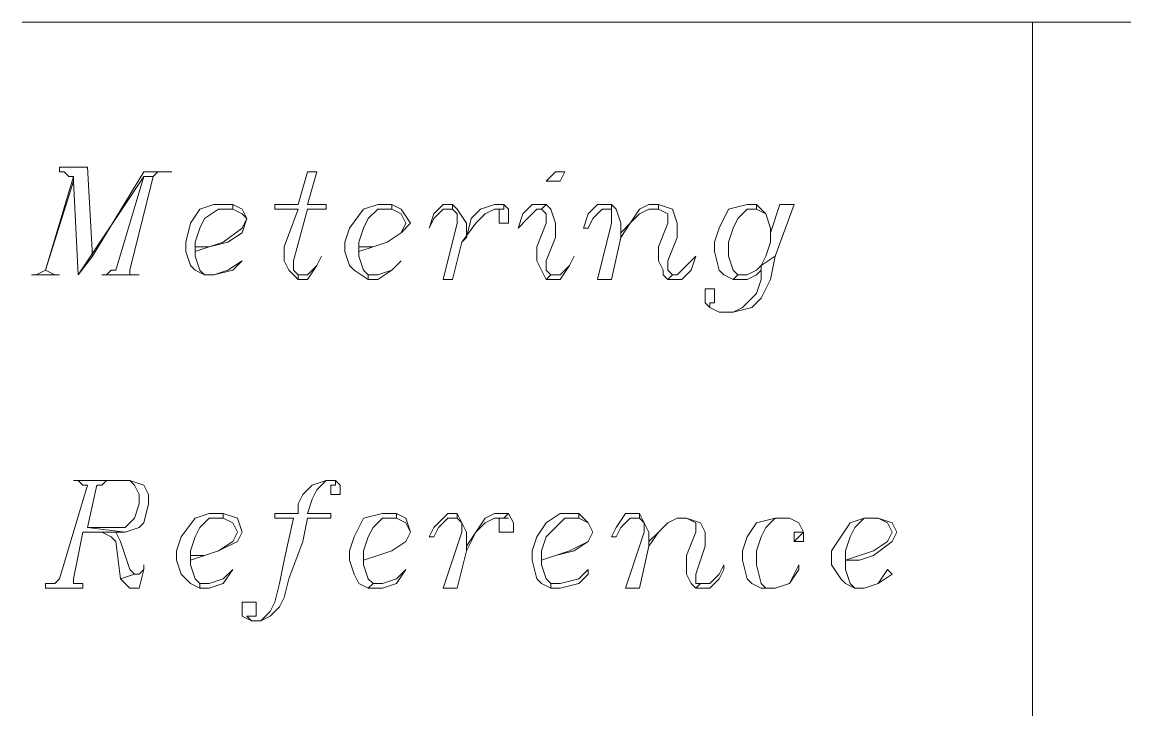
# Model space of a CAD drawing. Header units: inches. Extents: x 0.2 to 10.8, y 0.5 to 8.
# Drawn here: x 8.34 to 8.735, y 3.5683 to 3.8133 of the extents above; entities that cross this region are included whole.
import ezdxf

# ---------------------------------------------------------------- set-up
doc = ezdxf.new("R2010")
doc.units = ezdxf.units.IN
doc.header["$MEASUREMENT"] = 0
doc.layers.add('PDF_Geometry', color=7, linetype='Continuous')

msp = doc.modelspace()

# ---------------------------------------------------------------- linework, layer by layer
at = {"layer": 'PDF_Geometry', "lineweight": 13}
for points in [[(8.34, 3.81333), (8.34167, 3.81333)], [(8.34, 3.81333), (8.34167, 3.81333)], [(8.34167, 3.81333), (8.34333, 3.81333)], [(8.34167, 3.81333), (8.34333, 3.81333)], [(8.34333, 3.81333), (8.345, 3.81333)], [(8.34333, 3.81333), (8.345, 3.81333)], [(8.345, 3.81333), (8.34667, 3.81333)], [(8.34667, 3.81333), (8.34833, 3.81333)], [(8.34667, 3.81333), (8.34833, 3.81333)], [(8.34833, 3.81333), (8.35, 3.81333)], [(8.34833, 3.81333), (8.35, 3.81333)], [(8.35, 3.81333), (8.35167, 3.81333)], [(8.35, 3.81333), (8.35167, 3.81333)], [(8.35167, 3.81333), (8.35333, 3.81333)], [(8.35167, 3.81333), (8.35333, 3.81333)], [(8.35333, 3.81333), (8.355, 3.81333)], [(8.355, 3.81333), (8.35667, 3.81333)], [(8.355, 3.81333), (8.35667, 3.81333)], [(8.35667, 3.81333), (8.35833, 3.81333)], [(8.35667, 3.81333), (8.35833, 3.81333)], [(8.35833, 3.81333), (8.36, 3.81333)], [(8.35833, 3.81333), (8.36, 3.81333)], [(8.36, 3.81333), (8.36167, 3.81333)], [(8.36167, 3.81333), (8.36333, 3.81333)], [(8.36167, 3.81333), (8.36333, 3.81333)], [(8.36333, 3.81333), (8.365, 3.81333)], [(8.36333, 3.81333), (8.365, 3.81333)], [(8.365, 3.81333), (8.36667, 3.81333)], [(8.365, 3.81333), (8.36667, 3.81333)], [(8.36667, 3.81333), (8.36833, 3.81333)], [(8.36833, 3.81333), (8.37, 3.81333)], [(8.36833, 3.81333), (8.37, 3.81333)], [(8.37, 3.81333), (8.37167, 3.81333)], [(8.37, 3.81333), (8.37167, 3.81333)], [(8.37167, 3.81333), (8.37333, 3.81333)], [(8.37167, 3.81333), (8.37333, 3.81333)], [(8.37333, 3.81333), (8.375, 3.81333)], [(8.375, 3.81333), (8.37667, 3.81333)], [(8.375, 3.81333), (8.37667, 3.81333)], [(8.37667, 3.81333), (8.37833, 3.81333)], [(8.37667, 3.81333), (8.37833, 3.81333)], [(8.37833, 3.81333), (8.38, 3.81333)], [(8.37833, 3.81333), (8.38, 3.81333)], [(8.38, 3.81333), (8.38167, 3.81333)], [(8.38, 3.81333), (8.38167, 3.81333)], [(8.38167, 3.81333), (8.38333, 3.81333)], [(8.38333, 3.81333), (8.385, 3.81333)], [(8.38333, 3.81333), (8.385, 3.81333)], [(8.385, 3.81333), (8.38667, 3.81333)], [(8.385, 3.81333), (8.38667, 3.81333)], [(8.38667, 3.81333), (8.38833, 3.81333)], [(8.38667, 3.81333), (8.38833, 3.81333)], [(8.38833, 3.81333), (8.39, 3.81333)], [(8.39, 3.81333), (8.39167, 3.81333)], [(8.39, 3.81333), (8.39167, 3.81333)], [(8.39167, 3.81333), (8.39333, 3.81333)], [(8.39167, 3.81333), (8.39333, 3.81333)], [(8.39333, 3.81333), (8.395, 3.81333)], [(8.39333, 3.81333), (8.395, 3.81333)], [(8.395, 3.81333), (8.39667, 3.81333)], [(8.39667, 3.81333), (8.39833, 3.81333)], [(8.39667, 3.81333), (8.39833, 3.81333)], [(8.39833, 3.81333), (8.4, 3.81333)], [(8.39833, 3.81333), (8.4, 3.81333)], [(8.4, 3.81333), (8.40167, 3.81333)], [(8.4, 3.81333), (8.40167, 3.81333)], [(8.40167, 3.81333), (8.40333, 3.81333)], [(8.40167, 3.81333), (8.40333, 3.81333)], [(8.40333, 3.81333), (8.405, 3.81333)], [(8.40333, 3.81333), (8.405, 3.81333)], [(8.405, 3.81333), (8.40667, 3.81333)], [(8.40667, 3.81333), (8.40833, 3.81333)], [(8.40667, 3.81333), (8.40833, 3.81333)], [(8.40833, 3.81333), (8.41, 3.81333)], [(8.40833, 3.81333), (8.41, 3.81333)], [(8.41, 3.81333), (8.41167, 3.81333)], [(8.41, 3.81333), (8.41167, 3.81333)], [(8.41167, 3.81333), (8.41333, 3.81333)], [(8.41333, 3.81333), (8.415, 3.81333)], [(8.41333, 3.81333), (8.415, 3.81333)], [(8.415, 3.81333), (8.41667, 3.81333)], [(8.415, 3.81333), (8.41667, 3.81333)], [(8.41667, 3.81333), (8.41833, 3.81333)], [(8.41667, 3.81333), (8.41833, 3.81333)], [(8.41833, 3.81333), (8.42, 3.81333)], [(8.42, 3.81333), (8.42167, 3.81333)], [(8.42, 3.81333), (8.42167, 3.81333)], [(8.42167, 3.81333), (8.42333, 3.81333)], [(8.42167, 3.81333), (8.42333, 3.81333)], [(8.42333, 3.81333), (8.425, 3.81333)], [(8.42333, 3.81333), (8.425, 3.81333)], [(8.425, 3.81333), (8.42667, 3.81333)], [(8.42667, 3.81333), (8.42833, 3.81333)], [(8.42667, 3.81333), (8.42833, 3.81333)], [(8.42833, 3.81333), (8.43, 3.81333)], [(8.42833, 3.81333), (8.43, 3.81333)], [(8.43, 3.81333), (8.43167, 3.81333)], [(8.43, 3.81333), (8.43167, 3.81333)], [(8.43167, 3.81333), (8.43333, 3.81333)], [(8.43167, 3.81333), (8.43333, 3.81333)], [(8.43333, 3.81333), (8.435, 3.81333)], [(8.435, 3.81333), (8.43667, 3.81333)], [(8.435, 3.81333), (8.43667, 3.81333)], [(8.43667, 3.81333), (8.43833, 3.81333)], [(8.43667, 3.81333), (8.43833, 3.81333)], [(8.43833, 3.81333), (8.44, 3.81333)], [(8.43833, 3.81333), (8.44, 3.81333)], [(8.44, 3.81333), (8.44167, 3.81333)], [(8.44167, 3.81333), (8.44333, 3.81333)], [(8.44167, 3.81333), (8.44333, 3.81333)], [(8.44333, 3.81333), (8.445, 3.81333)], [(8.44333, 3.81333), (8.445, 3.81333)], [(8.445, 3.81333), (8.44667, 3.81333)], [(8.445, 3.81333), (8.44667, 3.81333)], [(8.44667, 3.81333), (8.44833, 3.81333)], [(8.44833, 3.81333), (8.45, 3.81333)], [(8.44833, 3.81333), (8.45, 3.81333)], [(8.45, 3.81333), (8.45167, 3.81333)], [(8.45, 3.81333), (8.45167, 3.81333)], [(8.45167, 3.81333), (8.45333, 3.81333)], [(8.45167, 3.81333), (8.45333, 3.81333)], [(8.45333, 3.81333), (8.455, 3.81333)], [(8.455, 3.81333), (8.45667, 3.81333)], [(8.455, 3.81333), (8.45667, 3.81333)], [(8.45667, 3.81333), (8.45833, 3.81333)], [(8.45667, 3.81333), (8.45833, 3.81333)], [(8.45833, 3.81333), (8.46, 3.81333)], [(8.45833, 3.81333), (8.46, 3.81333)], [(8.46, 3.81333), (8.46167, 3.81333)], [(8.46, 3.81333), (8.46167, 3.81333)], [(8.46167, 3.81333), (8.46333, 3.81333)], [(8.46333, 3.81333), (8.465, 3.81333)], [(8.46333, 3.81333), (8.465, 3.81333)], [(8.465, 3.81333), (8.46667, 3.81333)], [(8.465, 3.81333), (8.46667, 3.81333)], [(8.46667, 3.81333), (8.46833, 3.81333)], [(8.46667, 3.81333), (8.46833, 3.81333)], [(8.46833, 3.81333), (8.47, 3.81333)], [(8.47, 3.81333), (8.47167, 3.81333)], [(8.47, 3.81333), (8.47167, 3.81333)], [(8.47167, 3.81333), (8.47333, 3.81333)], [(8.47167, 3.81333), (8.47333, 3.81333)], [(8.47333, 3.81333), (8.475, 3.81333)], [(8.47333, 3.81333), (8.475, 3.81333)], [(8.475, 3.81333), (8.47667, 3.81333)], [(8.47667, 3.81333), (8.47833, 3.81333)], [(8.47667, 3.81333), (8.47833, 3.81333)], [(8.47833, 3.81333), (8.48, 3.81333)], [(8.47833, 3.81333), (8.48, 3.81333)], [(8.48, 3.81333), (8.48167, 3.81333)], [(8.48, 3.81333), (8.48167, 3.81333)], [(8.48167, 3.81333), (8.48333, 3.81333)], [(8.48333, 3.81333), (8.485, 3.81333)], [(8.48333, 3.81333), (8.485, 3.81333)], [(8.485, 3.81333), (8.48667, 3.81333)], [(8.485, 3.81333), (8.48667, 3.81333)], [(8.48667, 3.81333), (8.48833, 3.81333)], [(8.48667, 3.81333), (8.48833, 3.81333)], [(8.48833, 3.81333), (8.49, 3.81333)], [(8.48833, 3.81333), (8.49, 3.81333)], [(8.49, 3.81333), (8.49167, 3.81333)], [(8.49, 3.81333), (8.49167, 3.81333)], [(8.49167, 3.81333), (8.49333, 3.81333)], [(8.49333, 3.81333), (8.495, 3.81333)], [(8.49333, 3.81333), (8.495, 3.81333)], [(8.495, 3.81333), (8.49667, 3.81333)], [(8.495, 3.81333), (8.49667, 3.81333)], [(8.49667, 3.81333), (8.49833, 3.81333)], [(8.49667, 3.81333), (8.49833, 3.81333)], [(8.49833, 3.81333), (8.5, 3.81333)], [(8.5, 3.81333), (8.50167, 3.81333)], [(8.5, 3.81333), (8.50167, 3.81333)], [(8.50167, 3.81333), (8.50333, 3.81333)], [(8.50167, 3.81333), (8.50333, 3.81333)], [(8.50333, 3.81333), (8.505, 3.81333)], [(8.50333, 3.81333), (8.505, 3.81333)], [(8.505, 3.81333), (8.50667, 3.81333)], [(8.50667, 3.81333), (8.50833, 3.81333)], [(8.50667, 3.81333), (8.50833, 3.81333)], [(8.50833, 3.81333), (8.51, 3.81333)], [(8.50833, 3.81333), (8.51, 3.81333)], [(8.51, 3.81333), (8.51167, 3.81333)], [(8.51, 3.81333), (8.51167, 3.81333)], [(8.51167, 3.81333), (8.51333, 3.81333)], [(8.51333, 3.81333), (8.515, 3.81333)], [(8.51333, 3.81333), (8.515, 3.81333)], [(8.515, 3.81333), (8.51667, 3.81333)], [(8.515, 3.81333), (8.51667, 3.81333)], [(8.51667, 3.81333), (8.51833, 3.81333)], [(8.51667, 3.81333), (8.51833, 3.81333)], [(8.51833, 3.81333), (8.52, 3.81333)], [(8.51833, 3.81333), (8.52, 3.81333)], [(8.52, 3.81333), (8.52167, 3.81333)], [(8.52167, 3.81333), (8.52333, 3.81333)], [(8.52167, 3.81333), (8.52333, 3.81333)], [(8.52333, 3.81333), (8.525, 3.81333)], [(8.52333, 3.81333), (8.525, 3.81333)], [(8.525, 3.81333), (8.52667, 3.81333)], [(8.525, 3.81333), (8.52667, 3.81333)], [(8.52667, 3.81333), (8.52833, 3.81333)], [(8.52833, 3.81333), (8.53, 3.81333)], [(8.52833, 3.81333), (8.53, 3.81333)], [(8.53, 3.81333), (8.53167, 3.81333)], [(8.53, 3.81333), (8.53167, 3.81333)], [(8.53167, 3.81333), (8.53333, 3.81333)], [(8.53167, 3.81333), (8.53333, 3.81333)], [(8.53333, 3.81333), (8.535, 3.81333)], [(8.535, 3.81333), (8.53667, 3.81333)], [(8.535, 3.81333), (8.53667, 3.81333)], [(8.53667, 3.81333), (8.53833, 3.81333)], [(8.53667, 3.81333), (8.53833, 3.81333)], [(8.53833, 3.81333), (8.54, 3.81333)], [(8.53833, 3.81333), (8.54, 3.81333)], [(8.54, 3.81333), (8.54167, 3.81333)], [(8.54167, 3.81333), (8.54333, 3.81333)], [(8.54167, 3.81333), (8.54333, 3.81333)], [(8.54333, 3.81333), (8.545, 3.81333)], [(8.54333, 3.81333), (8.545, 3.81333)], [(8.545, 3.81333), (8.54667, 3.81333)], [(8.545, 3.81333), (8.54667, 3.81333)], [(8.54667, 3.81333), (8.54833, 3.81333)], [(8.54667, 3.81333), (8.54833, 3.81333)], [(8.54833, 3.81333), (8.55, 3.81333)], [(8.55, 3.81333), (8.55167, 3.81333)], [(8.55, 3.81333), (8.55167, 3.81333)], [(8.55167, 3.81333), (8.55333, 3.81333)], [(8.55167, 3.81333), (8.55333, 3.81333)], [(8.55333, 3.81333), (8.555, 3.81333)], [(8.55333, 3.81333), (8.555, 3.81333)], [(8.555, 3.81333), (8.55667, 3.81333)], [(8.55667, 3.81333), (8.55833, 3.81333)], [(8.55667, 3.81333), (8.55833, 3.81333)], [(8.55833, 3.81333), (8.56, 3.81333)], [(8.55833, 3.81333), (8.56, 3.81333)], [(8.56, 3.81333), (8.56167, 3.81333)], [(8.56, 3.81333), (8.56167, 3.81333)], [(8.56167, 3.81333), (8.56333, 3.81333)], [(8.56333, 3.81333), (8.565, 3.81333)], [(8.56333, 3.81333), (8.565, 3.81333)], [(8.565, 3.81333), (8.56667, 3.81333)], [(8.565, 3.81333), (8.56667, 3.81333)], [(8.56667, 3.81333), (8.56833, 3.81333)], [(8.56667, 3.81333), (8.56833, 3.81333)], [(8.56833, 3.81333), (8.57, 3.81333)], [(8.56833, 3.81333), (8.57, 3.81333)], [(8.57, 3.81333), (8.57167, 3.81333)], [(8.57167, 3.81333), (8.57333, 3.81333)], [(8.57167, 3.81333), (8.57333, 3.81333)], [(8.57333, 3.81333), (8.575, 3.81333)], [(8.57333, 3.81333), (8.575, 3.81333)], [(8.575, 3.81333), (8.57667, 3.81333)], [(8.575, 3.81333), (8.57667, 3.81333)], [(8.57667, 3.81333), (8.57833, 3.81333)], [(8.57833, 3.81333), (8.58, 3.81333)], [(8.57833, 3.81333), (8.58, 3.81333)], [(8.58, 3.81333), (8.58167, 3.81333)], [(8.58, 3.81333), (8.58167, 3.81333)], [(8.58167, 3.81333), (8.58333, 3.81333)], [(8.58167, 3.81333), (8.58333, 3.81333)], [(8.58333, 3.81333), (8.585, 3.81333)], [(8.585, 3.81333), (8.58667, 3.81333)], [(8.585, 3.81333), (8.58667, 3.81333)], [(8.58667, 3.81333), (8.58833, 3.81333)], [(8.58667, 3.81333), (8.58833, 3.81333)], [(8.58833, 3.81333), (8.59, 3.81333)], [(8.58833, 3.81333), (8.59, 3.81333)], [(8.59, 3.81333), (8.59167, 3.81333)], [(8.59167, 3.81333), (8.59333, 3.81333)], [(8.59167, 3.81333), (8.59333, 3.81333)], [(8.59333, 3.81333), (8.595, 3.81333)], [(8.59333, 3.81333), (8.595, 3.81333)], [(8.595, 3.81333), (8.59667, 3.81333)], [(8.595, 3.81333), (8.59667, 3.81333)], [(8.59667, 3.81333), (8.59833, 3.81333)], [(8.59667, 3.81333), (8.59833, 3.81333)], [(8.59833, 3.81333), (8.6, 3.81333)], [(8.59833, 3.81333), (8.6, 3.81333)], [(8.6, 3.81333), (8.60167, 3.81333)], [(8.60167, 3.81333), (8.60333, 3.81333)], [(8.60167, 3.81333), (8.60333, 3.81333)], [(8.60333, 3.81333), (8.605, 3.81333)], [(8.60333, 3.81333), (8.605, 3.81333)], [(8.605, 3.81333), (8.60667, 3.81333)], [(8.605, 3.81333), (8.60667, 3.81333)], [(8.60667, 3.81333), (8.60833, 3.81333)], [(8.60833, 3.81333), (8.61, 3.81333)], [(8.60833, 3.81333), (8.61, 3.81333)], [(8.61, 3.81333), (8.61167, 3.81333)], [(8.61, 3.81333), (8.61167, 3.81333)], [(8.61167, 3.81333), (8.61333, 3.81333)], [(8.61167, 3.81333), (8.61333, 3.81333)], [(8.61333, 3.81333), (8.615, 3.81333)], [(8.615, 3.81333), (8.61667, 3.81333)], [(8.615, 3.81333), (8.61667, 3.81333)], [(8.61667, 3.81333), (8.61833, 3.81333)], [(8.61667, 3.81333), (8.61833, 3.81333)], [(8.61833, 3.81333), (8.62, 3.81333)], [(8.61833, 3.81333), (8.62, 3.81333)], [(8.62, 3.81333), (8.62167, 3.81333)], [(8.62167, 3.81333), (8.62333, 3.81333)], [(8.62167, 3.81333), (8.62333, 3.81333)], [(8.62333, 3.81333), (8.625, 3.81333)], [(8.62333, 3.81333), (8.625, 3.81333)], [(8.625, 3.81333), (8.62667, 3.81333)], [(8.625, 3.81333), (8.62667, 3.81333)], [(8.62667, 3.81333), (8.62833, 3.81333)], [(8.62667, 3.81333), (8.62833, 3.81333)], [(8.62833, 3.81333), (8.63, 3.81333)], [(8.63, 3.81333), (8.63167, 3.81333)], [(8.63, 3.81333), (8.63167, 3.81333)], [(8.63167, 3.81333), (8.63333, 3.81333)], [(8.63167, 3.81333), (8.63333, 3.81333)], [(8.63333, 3.81333), (8.635, 3.81333)], [(8.63333, 3.81333), (8.635, 3.81333)], [(8.635, 3.81333), (8.63667, 3.81333)], [(8.63667, 3.81333), (8.63833, 3.81333)], [(8.63667, 3.81333), (8.63833, 3.81333)], [(8.63833, 3.81333), (8.64, 3.81333)], [(8.63833, 3.81333), (8.64, 3.81333)], [(8.64, 3.81333), (8.64167, 3.81333)], [(8.64, 3.81333), (8.64167, 3.81333)], [(8.64167, 3.81333), (8.64333, 3.81333)], [(8.64333, 3.81333), (8.645, 3.81333)], [(8.64333, 3.81333), (8.645, 3.81333)], [(8.645, 3.81333), (8.64667, 3.81333)], [(8.645, 3.81333), (8.64667, 3.81333)], [(8.64667, 3.81333), (8.64833, 3.81333)], [(8.64667, 3.81333), (8.64833, 3.81333)], [(8.64833, 3.81333), (8.65, 3.81333)], [(8.65, 3.81333), (8.65167, 3.81333)], [(8.65, 3.81333), (8.65167, 3.81333)], [(8.65167, 3.81333), (8.65333, 3.81333)], [(8.65167, 3.81333), (8.65333, 3.81333)], [(8.65333, 3.81333), (8.655, 3.81333)], [(8.65333, 3.81333), (8.655, 3.81333)], [(8.655, 3.81333), (8.65667, 3.81333)], [(8.655, 3.81333), (8.65667, 3.81333)], [(8.65667, 3.81333), (8.65833, 3.81333)], [(8.65833, 3.81333), (8.66, 3.81333)], [(8.65833, 3.81333), (8.66, 3.81333)], [(8.66, 3.81333), (8.66167, 3.81333)], [(8.66, 3.81333), (8.66167, 3.81333)], [(8.66167, 3.81333), (8.66333, 3.81333)], [(8.66167, 3.81333), (8.66333, 3.81333)], [(8.66333, 3.81333), (8.665, 3.81333)], [(8.665, 3.81333), (8.66667, 3.81333)], [(8.665, 3.81333), (8.66667, 3.81333)], [(8.66667, 3.81333), (8.66833, 3.81333)], [(8.66667, 3.81333), (8.66833, 3.81333)], [(8.66833, 3.81333), (8.67, 3.81333)], [(8.66833, 3.81333), (8.67, 3.81333)], [(8.67, 3.81333), (8.67167, 3.81333)], [(8.67167, 3.81333), (8.67333, 3.81333)], [(8.67167, 3.81333), (8.67333, 3.81333)], [(8.67333, 3.81333), (8.675, 3.81333)], [(8.67333, 3.81333), (8.675, 3.81333)], [(8.675, 3.81333), (8.67667, 3.81333)], [(8.675, 3.81333), (8.67667, 3.81333)], [(8.67667, 3.81333), (8.67833, 3.81333)], [(8.67833, 3.81333), (8.68, 3.81333)], [(8.67833, 3.81333), (8.68, 3.81333)], [(8.68, 3.81333), (8.68167, 3.81333)], [(8.68, 3.81333), (8.68167, 3.81333)], [(8.68167, 3.81333), (8.68333, 3.81333)], [(8.68167, 3.81333), (8.68333, 3.81333)], [(8.68333, 3.81333), (8.685, 3.81333)], [(8.68333, 3.81333), (8.685, 3.81333)], [(8.685, 3.81333), (8.68667, 3.81333)], [(8.68667, 3.81333), (8.68833, 3.81333)], [(8.68667, 3.81333), (8.68833, 3.81333)], [(8.68833, 3.81333), (8.69, 3.81333)], [(8.68833, 3.81333), (8.69, 3.81333)], [(8.69, 3.81333), (8.69167, 3.81333)], [(8.69, 3.81333), (8.69167, 3.81333)], [(8.69167, 3.81333), (8.69333, 3.81333)], [(8.69333, 3.81333), (8.695, 3.81333)], [(8.69333, 3.81333), (8.695, 3.81333)], [(8.695, 3.81333), (8.69667, 3.81333)], [(8.695, 3.81333), (8.69667, 3.81333)], [(8.69667, 3.81333), (8.69833, 3.81333)], [(8.69667, 3.81333), (8.69833, 3.81333)], [(8.69833, 3.81333), (8.7, 3.81333)], [(8.7, 3.81333), (8.70167, 3.81333)], [(8.7, 3.81333), (8.70167, 3.81333)], [(8.70167, 3.81333), (8.70333, 3.81333)], [(8.70167, 3.81333), (8.70333, 3.81333)], [(8.70333, 3.81333), (8.705, 3.81333)], [(8.70333, 3.81333), (8.705, 3.81333)], [(8.705, 3.81333), (8.70667, 3.81333)], [(8.705, 3.81333), (8.70667, 3.81333)], [(8.70667, 3.81333), (8.70833, 3.81333)], [(8.70833, 3.81333), (8.71, 3.81333)], [(8.70833, 3.81333), (8.71, 3.81333)], [(8.71, 3.81333), (8.71167, 3.81333)], [(8.71, 3.81333), (8.71167, 3.81333)], [(8.71167, 3.81333), (8.71333, 3.81333)], [(8.71167, 3.81333), (8.71333, 3.81333)], [(8.71333, 3.81333), (8.715, 3.81333)], [(8.71333, 3.81333), (8.715, 3.81333)], [(8.715, 3.81333), (8.71667, 3.81333)], [(8.71667, 3.81333), (8.71833, 3.81333)], [(8.71667, 3.81333), (8.71833, 3.81333)], [(8.71833, 3.81333), (8.72, 3.81333)], [(8.71833, 3.81333), (8.72, 3.81333)], [(8.72, 3.81333), (8.72167, 3.81333)], [(8.72, 3.81333), (8.72167, 3.81333)], [(8.72167, 3.81333), (8.72333, 3.81333)], [(8.72333, 3.81333), (8.725, 3.81333)], [(8.72333, 3.81333), (8.725, 3.81333)], [(8.725, 3.81333), (8.72667, 3.81333)], [(8.725, 3.81333), (8.72667, 3.81333)], [(8.72667, 3.81333), (8.72833, 3.81333)], [(8.72667, 3.81333), (8.72833, 3.81333)], [(8.72833, 3.81333), (8.73, 3.81333)], [(8.73, 3.81333), (8.73167, 3.81333)], [(8.73, 3.81333), (8.73167, 3.81333)], [(8.73167, 3.81333), (8.73333, 3.81333)], [(8.73167, 3.81333), (8.73333, 3.81333)], [(8.73333, 3.81333), (8.735, 3.81333)], [(8.73333, 3.81333), (8.735, 3.81333)], [(8.36333, 3.76167), (8.35333, 3.76167), (8.35333, 3.76), (8.355, 3.76), (8.35666, 3.75833), (8.35833, 3.75833), (8.35833, 3.75667), (8.36, 3.72333), (8.365, 3.73), (8.36333, 3.76167)], [(8.35833, 3.75833), (8.34833, 3.725), (8.345, 3.72333), (8.34333, 3.72333), (8.34333, 3.72333), (8.35333, 3.72333), (8.35333, 3.72333), (8.35166, 3.72333), (8.34833, 3.725), (8.35833, 3.75667), (8.35833, 3.75833)], [(8.39333, 3.76), (8.38333, 3.76), (8.365, 3.73), (8.36, 3.72333), (8.36, 3.72333), (8.38333, 3.75833), (8.38666, 3.75833), (8.38833, 3.76), (8.39166, 3.76), (8.39333, 3.76)], [(8.38666, 3.75833), (8.38333, 3.75833), (8.37333, 3.725), (8.37166, 3.725), (8.37, 3.72333), (8.36833, 3.72333), (8.36833, 3.72333), (8.38166, 3.72333), (8.38166, 3.72333), (8.38, 3.72333), (8.37833, 3.72333), (8.37833, 3.725), (8.38666, 3.75833)], [(8.445, 3.76), (8.44166, 3.76), (8.43833, 3.74833), (8.43, 3.74833), (8.43, 3.74667), (8.43833, 3.74667), (8.43333, 3.73333), (8.43333, 3.72833), (8.435, 3.725), (8.43833, 3.72167), (8.43833, 3.72333), (8.43667, 3.725), (8.43667, 3.72833), (8.44166, 3.74667), (8.44833, 3.74667), (8.44833, 3.74833), (8.44166, 3.74833), (8.445, 3.76)], [(8.53333, 3.76), (8.53, 3.76), (8.52666, 3.75667), (8.53166, 3.75667), (8.53333, 3.76)], [(8.415, 3.74833), (8.40833, 3.74833), (8.40333, 3.74667), (8.4, 3.74167), (8.39833, 3.735), (8.39833, 3.73167), (8.4, 3.72667), (8.40166, 3.725), (8.405, 3.72333), (8.405, 3.72333), (8.40333, 3.725), (8.40166, 3.73), (8.40166, 3.73167), (8.40166, 3.73333), (8.40166, 3.735), (8.40333, 3.74), (8.405, 3.74333), (8.41, 3.74667), (8.415, 3.74667), (8.415, 3.74833)], [(8.415, 3.74833), (8.415, 3.74667), (8.41833, 3.745), (8.42, 3.74333), (8.41833, 3.74), (8.41167, 3.735), (8.40667, 3.73333), (8.40166, 3.73333), (8.40166, 3.73167), (8.40667, 3.73333), (8.41333, 3.735), (8.41833, 3.73833), (8.42, 3.74333), (8.41833, 3.74667), (8.415, 3.74833)], [(8.47166, 3.74833), (8.46666, 3.74833), (8.46166, 3.74667), (8.45666, 3.74), (8.455, 3.735), (8.455, 3.73167), (8.45666, 3.72667), (8.45833, 3.725), (8.46333, 3.72167), (8.46333, 3.72333), (8.46166, 3.725), (8.46, 3.73), (8.46, 3.73167), (8.46, 3.73333), (8.46, 3.735), (8.46166, 3.74), (8.46333, 3.74333), (8.46666, 3.74667), (8.47166, 3.74667), (8.47166, 3.74833)], [(8.47166, 3.74833), (8.47166, 3.74667), (8.475, 3.745), (8.47666, 3.74167), (8.475, 3.73833), (8.47, 3.735), (8.465, 3.73333), (8.46, 3.73333), (8.46, 3.73167), (8.465, 3.73333), (8.47, 3.735), (8.475, 3.73833), (8.47833, 3.74167), (8.475, 3.74667), (8.47166, 3.74833)], [(8.49333, 3.74833), (8.49, 3.74833), (8.48666, 3.745), (8.485, 3.74), (8.485, 3.74), (8.48666, 3.74333), (8.49, 3.74667), (8.49333, 3.74667), (8.49333, 3.74833)], [(8.49333, 3.74833), (8.49333, 3.74667), (8.495, 3.745), (8.495, 3.74167), (8.49, 3.72167), (8.49333, 3.72167), (8.49666, 3.735), (8.49833, 3.73667), (8.49833, 3.74167), (8.495, 3.74667), (8.49333, 3.74833)], [(8.51166, 3.74833), (8.50833, 3.74833), (8.50333, 3.74667), (8.5, 3.74333), (8.49833, 3.73667), (8.49666, 3.735), (8.50166, 3.74167), (8.505, 3.745), (8.50833, 3.74667), (8.51166, 3.74667), (8.51166, 3.74833)], [(8.51166, 3.74833), (8.51166, 3.74667), (8.51166, 3.74667), (8.51, 3.74667), (8.51, 3.74167), (8.51333, 3.74167), (8.51333, 3.74667), (8.51166, 3.74833)], [(8.52666, 3.74833), (8.52166, 3.74833), (8.51833, 3.745), (8.51667, 3.74), (8.51667, 3.74), (8.52, 3.74333), (8.52333, 3.74667), (8.525, 3.74667), (8.52666, 3.74833)], [(8.52666, 3.74833), (8.525, 3.74667), (8.52666, 3.745), (8.52666, 3.74167), (8.52333, 3.73333), (8.52333, 3.72833), (8.525, 3.725), (8.525, 3.725), (8.52666, 3.72167), (8.52833, 3.72333), (8.52666, 3.725), (8.52666, 3.72833), (8.53, 3.73667), (8.53, 3.74167), (8.52833, 3.74667), (8.52666, 3.74833)], [(8.55, 3.74833), (8.545, 3.74833), (8.54166, 3.745), (8.54, 3.74), (8.54166, 3.74), (8.54333, 3.74333), (8.54666, 3.74667), (8.55, 3.74667), (8.55, 3.74833)], [(8.55, 3.74833), (8.55, 3.74667), (8.55, 3.745), (8.55, 3.74167), (8.545, 3.72167), (8.55, 3.72167), (8.55333, 3.73667), (8.55333, 3.73833), (8.55333, 3.74167), (8.55166, 3.74667), (8.55, 3.74833)], [(8.56666, 3.74833), (8.56333, 3.74833), (8.56, 3.74667), (8.55667, 3.74167), (8.55333, 3.73833), (8.55333, 3.73667), (8.55667, 3.74167), (8.56, 3.745), (8.56333, 3.74667), (8.56666, 3.74667), (8.56666, 3.74833)], [(8.56666, 3.74833), (8.56666, 3.74667), (8.57, 3.745), (8.57, 3.74167), (8.56666, 3.73333), (8.56666, 3.72833), (8.56833, 3.725), (8.56833, 3.72333), (8.57, 3.72167), (8.57166, 3.72333), (8.57, 3.725), (8.57, 3.72833), (8.57333, 3.73667), (8.57333, 3.74167), (8.57166, 3.74667), (8.56666, 3.74833)], [(8.60167, 3.74833), (8.59833, 3.74833), (8.59167, 3.74667), (8.58833, 3.74), (8.58666, 3.735), (8.58666, 3.73167), (8.58833, 3.725), (8.59, 3.72333), (8.59333, 3.72167), (8.595, 3.72333), (8.59333, 3.725), (8.59167, 3.73), (8.59167, 3.735), (8.59333, 3.74), (8.595, 3.74333), (8.59833, 3.74667), (8.60167, 3.74667), (8.60167, 3.74833)], [(8.615, 3.74833), (8.61, 3.74833), (8.60666, 3.73833), (8.60666, 3.735), (8.605, 3.73), (8.60333, 3.72667), (8.60166, 3.725), (8.59833, 3.72333), (8.595, 3.72333), (8.59333, 3.72167), (8.59833, 3.72167), (8.60166, 3.72333), (8.60333, 3.725), (8.60333, 3.72667), (8.60833, 3.73), (8.615, 3.74833)], [(8.60167, 3.74833), (8.60167, 3.74667), (8.605, 3.745), (8.60666, 3.74), (8.60666, 3.735), (8.60666, 3.73833), (8.60666, 3.74), (8.605, 3.745), (8.60167, 3.74833)], [(8.44666, 3.73), (8.445, 3.72667), (8.44166, 3.72333), (8.43833, 3.72333), (8.43833, 3.72167), (8.44166, 3.72167), (8.445, 3.72667), (8.44666, 3.73)], [(8.53667, 3.73), (8.535, 3.72667), (8.53167, 3.72333), (8.52833, 3.72333), (8.52667, 3.72167), (8.53167, 3.72167), (8.535, 3.72667), (8.53667, 3.73)], [(8.58, 3.73), (8.57666, 3.72667), (8.57333, 3.72333), (8.57166, 3.72333), (8.57, 3.72167), (8.575, 3.72167), (8.57833, 3.725), (8.58, 3.73)], [(8.60833, 3.73), (8.60333, 3.72667), (8.60333, 3.72167), (8.60167, 3.71667), (8.59666, 3.71167), (8.59333, 3.71), (8.58833, 3.71), (8.58833, 3.71), (8.59333, 3.71), (8.6, 3.71167), (8.60333, 3.715), (8.60666, 3.72167), (8.60833, 3.73)], [(8.41833, 3.72833), (8.41333, 3.725), (8.40833, 3.72333), (8.405, 3.72333), (8.405, 3.72333), (8.40833, 3.72333), (8.415, 3.725), (8.41833, 3.72833)], [(8.475, 3.72833), (8.47166, 3.725), (8.46666, 3.72333), (8.46333, 3.72333), (8.46333, 3.72167), (8.46666, 3.72167), (8.47166, 3.725), (8.475, 3.72833)], [(8.58666, 3.71833), (8.58333, 3.71833), (8.58333, 3.71333), (8.585, 3.71167), (8.58833, 3.71), (8.58833, 3.71), (8.585, 3.71167), (8.585, 3.71333), (8.58666, 3.71333), (8.58666, 3.71833)], [(8.36, 3.65), (8.36166, 3.64833), (8.36333, 3.64833), (8.35333, 3.615), (8.35166, 3.61333), (8.35, 3.61333), (8.34833, 3.61333), (8.34833, 3.61167), (8.36166, 3.61167), (8.36166, 3.61333), (8.36, 3.61333), (8.35833, 3.61333), (8.35833, 3.615), (8.36166, 3.63167), (8.36833, 3.63167), (8.37, 3.63167), (8.37666, 3.63167), (8.36333, 3.63333), (8.36666, 3.64833), (8.36833, 3.64833), (8.37, 3.65), (8.37833, 3.65), (8.36, 3.65)], [(8.37833, 3.65), (8.35833, 3.65), (8.35833, 3.65), (8.36, 3.65), (8.37833, 3.65), (8.38, 3.64833), (8.38166, 3.645), (8.38166, 3.64167), (8.38, 3.63667), (8.37666, 3.63333), (8.36333, 3.63333), (8.37666, 3.63167), (8.38166, 3.63333), (8.38333, 3.635), (8.385, 3.64167), (8.385, 3.645), (8.38333, 3.64833), (8.37833, 3.65)], [(8.45166, 3.65), (8.44833, 3.65), (8.44333, 3.64833), (8.44, 3.645), (8.43833, 3.64167), (8.43833, 3.63833), (8.43, 3.63833), (8.43, 3.63667), (8.43666, 3.63667), (8.43333, 3.62167), (8.43166, 3.61333), (8.43, 3.60667), (8.42833, 3.60333), (8.425, 3.6), (8.42166, 3.6), (8.42166, 3.6), (8.425, 3.6), (8.42833, 3.60167), (8.43166, 3.605), (8.43333, 3.60833), (8.435, 3.615), (8.44, 3.62833), (8.44166, 3.63667), (8.45, 3.63667), (8.45, 3.63833), (8.44166, 3.63833), (8.44333, 3.64333), (8.445, 3.64667), (8.44833, 3.65), (8.45166, 3.65)], [(8.45166, 3.65), (8.45166, 3.65), (8.45166, 3.64833), (8.45, 3.64833), (8.45, 3.645), (8.45333, 3.645), (8.45333, 3.64833), (8.45166, 3.65)], [(8.41166, 3.63833), (8.40666, 3.63833), (8.40166, 3.63667), (8.39666, 3.63), (8.395, 3.625), (8.395, 3.62167), (8.39666, 3.61667), (8.4, 3.61333), (8.40333, 3.61167), (8.40333, 3.61333), (8.40166, 3.615), (8.4, 3.62), (8.4, 3.62167), (8.4, 3.62333), (8.4, 3.625), (8.40166, 3.63), (8.40333, 3.63333), (8.40666, 3.63667), (8.41166, 3.63667), (8.41166, 3.63833)], [(8.41166, 3.63833), (8.41166, 3.63667), (8.415, 3.635), (8.41666, 3.63167), (8.415, 3.62833), (8.41, 3.625), (8.405, 3.62333), (8.4, 3.62333), (8.4, 3.62167), (8.405, 3.62333), (8.41, 3.625), (8.41666, 3.62833), (8.41833, 3.63167), (8.41666, 3.63667), (8.41166, 3.63833)], [(8.47333, 3.63833), (8.46833, 3.63833), (8.46166, 3.63667), (8.45833, 3.63), (8.45666, 3.625), (8.45666, 3.62167), (8.45833, 3.61667), (8.46, 3.61333), (8.46333, 3.61167), (8.465, 3.61333), (8.46333, 3.615), (8.46166, 3.62), (8.46166, 3.62167), (8.46166, 3.62167), (8.46166, 3.625), (8.46333, 3.63), (8.465, 3.63333), (8.46833, 3.63667), (8.47333, 3.63667), (8.47333, 3.63833)], [(8.47333, 3.63833), (8.47333, 3.63667), (8.47666, 3.635), (8.47833, 3.63167), (8.47666, 3.62833), (8.47166, 3.625), (8.46666, 3.62333), (8.46166, 3.62167), (8.46166, 3.62167), (8.46666, 3.62333), (8.47166, 3.625), (8.47666, 3.62833), (8.47833, 3.63167), (8.47666, 3.63667), (8.47333, 3.63833)], [(8.495, 3.63833), (8.49166, 3.63833), (8.48666, 3.63333), (8.485, 3.63), (8.48666, 3.63), (8.48833, 3.63333), (8.49166, 3.63667), (8.495, 3.63667), (8.495, 3.63833)], [(8.495, 3.63833), (8.495, 3.63667), (8.49666, 3.635), (8.49666, 3.63167), (8.49, 3.61167), (8.495, 3.61167), (8.49833, 3.625), (8.49833, 3.62667), (8.49833, 3.63167), (8.49666, 3.635), (8.495, 3.63833)], [(8.51333, 3.63833), (8.50833, 3.63833), (8.505, 3.63667), (8.50166, 3.63167), (8.49833, 3.62667), (8.49833, 3.625), (8.50166, 3.63167), (8.505, 3.635), (8.50833, 3.63667), (8.51166, 3.63667), (8.51333, 3.63833)], [(8.51333, 3.63833), (8.51166, 3.63667), (8.51333, 3.63667), (8.51, 3.63667), (8.51, 3.63167), (8.515, 3.63167), (8.515, 3.635), (8.51333, 3.63833)], [(8.53833, 3.63833), (8.53166, 3.63833), (8.52666, 3.635), (8.52333, 3.63), (8.52166, 3.625), (8.52166, 3.62167), (8.52333, 3.615), (8.525, 3.61333), (8.52833, 3.61167), (8.52833, 3.61333), (8.52666, 3.615), (8.525, 3.62), (8.525, 3.62167), (8.525, 3.62167), (8.525, 3.625), (8.52666, 3.63), (8.53, 3.63333), (8.53333, 3.63667), (8.53833, 3.63667), (8.53833, 3.63833)], [(8.53833, 3.63833), (8.53833, 3.63667), (8.54166, 3.635), (8.54333, 3.63167), (8.54166, 3.62833), (8.535, 3.625), (8.53, 3.62333), (8.525, 3.62167), (8.525, 3.62167), (8.53, 3.62333), (8.53666, 3.625), (8.54166, 3.62833), (8.54333, 3.63167), (8.54166, 3.635), (8.53833, 3.63833)], [(8.56, 3.63833), (8.555, 3.63833), (8.55166, 3.63333), (8.55, 3.63), (8.55166, 3.63), (8.55333, 3.63333), (8.55666, 3.63667), (8.56, 3.63667), (8.56, 3.63833)], [(8.56, 3.63833), (8.56, 3.63667), (8.56166, 3.635), (8.56166, 3.63167), (8.555, 3.61167), (8.56, 3.61167), (8.56333, 3.62667), (8.56333, 3.62833), (8.56333, 3.63167), (8.56166, 3.635), (8.56, 3.63833)], [(8.57666, 3.63667), (8.57333, 3.63667), (8.57, 3.635), (8.56666, 3.63167), (8.56333, 3.62833), (8.56333, 3.62667), (8.56666, 3.63167), (8.57, 3.635), (8.57333, 3.63667), (8.57666, 3.63667)], [(8.57666, 3.63667), (8.57666, 3.63667), (8.58, 3.635), (8.58, 3.63167), (8.57666, 3.62333), (8.57666, 3.61667), (8.57833, 3.61333), (8.57833, 3.61333), (8.58, 3.61167), (8.58166, 3.61333), (8.58, 3.61333), (8.58, 3.61667), (8.58333, 3.62667), (8.58333, 3.63167), (8.58166, 3.635), (8.57666, 3.63667)], [(8.61333, 3.63667), (8.60833, 3.63667), (8.60166, 3.635), (8.59833, 3.63), (8.59666, 3.625), (8.59666, 3.62167), (8.59833, 3.615), (8.6, 3.61333), (8.60333, 3.61167), (8.605, 3.61167), (8.60333, 3.61333), (8.60166, 3.62), (8.60166, 3.625), (8.60333, 3.63), (8.605, 3.63333), (8.60833, 3.63667), (8.61333, 3.63667)], [(8.61333, 3.63667), (8.61333, 3.63667), (8.61666, 3.635), (8.61833, 3.63167), (8.61833, 3.63167), (8.615, 3.62833), (8.61833, 3.62833), (8.61833, 3.63167), (8.61666, 3.635), (8.61333, 3.63667)], [(8.645, 3.63667), (8.64, 3.63667), (8.635, 3.635), (8.63166, 3.63), (8.62833, 3.625), (8.62833, 3.62), (8.63166, 3.615), (8.63333, 3.61333), (8.63666, 3.61167), (8.63666, 3.61167), (8.635, 3.61333), (8.63333, 3.61833), (8.63333, 3.62167), (8.63333, 3.62167), (8.63333, 3.625), (8.635, 3.63), (8.63666, 3.63333), (8.64, 3.63667), (8.645, 3.63667)], [(8.645, 3.63667), (8.645, 3.63667), (8.64833, 3.635), (8.65, 3.63167), (8.64833, 3.62833), (8.64333, 3.625), (8.63833, 3.62333), (8.63333, 3.62167), (8.63333, 3.62167), (8.63833, 3.62167), (8.64333, 3.62333), (8.65, 3.62833), (8.65166, 3.63167), (8.65, 3.635), (8.645, 3.63667)], [(8.37, 3.63167), (8.36833, 3.63167), (8.37166, 3.63), (8.37333, 3.62833), (8.375, 3.615), (8.38, 3.61667), (8.37833, 3.61833), (8.375, 3.62833), (8.37333, 3.63167), (8.37, 3.63167)], [(8.61666, 3.63167), (8.615, 3.63167), (8.615, 3.62833), (8.61833, 3.63167), (8.61666, 3.63167)], [(8.38333, 3.62), (8.38333, 3.62), (8.38333, 3.61833), (8.38166, 3.61667), (8.38, 3.61667), (8.375, 3.615), (8.37833, 3.61167), (8.38166, 3.61167), (8.38333, 3.61833), (8.38333, 3.62)], [(8.415, 3.61833), (8.41166, 3.615), (8.40666, 3.61333), (8.40333, 3.61333), (8.40333, 3.61167), (8.40666, 3.61167), (8.41166, 3.61333), (8.415, 3.61833)], [(8.47666, 3.61833), (8.47333, 3.615), (8.46833, 3.61333), (8.465, 3.61333), (8.46333, 3.61167), (8.46833, 3.61167), (8.47333, 3.61333), (8.47666, 3.61833)], [(8.54166, 3.61833), (8.53833, 3.615), (8.53166, 3.61333), (8.52833, 3.61333), (8.52833, 3.61167), (8.53166, 3.61167), (8.53833, 3.61333), (8.54166, 3.61667), (8.54166, 3.61833)], [(8.59, 3.62), (8.58833, 3.61667), (8.585, 3.61333), (8.58166, 3.61333), (8.58, 3.61167), (8.585, 3.61167), (8.58833, 3.615), (8.59, 3.61833), (8.59, 3.62)], [(8.61666, 3.62), (8.61333, 3.61333), (8.60833, 3.61167), (8.605, 3.61167), (8.60333, 3.61167), (8.60333, 3.61167), (8.60833, 3.61167), (8.61333, 3.61333), (8.61666, 3.61833), (8.61666, 3.62)], [(8.64833, 3.61833), (8.645, 3.61333), (8.64, 3.61167), (8.63666, 3.61167), (8.63666, 3.61167), (8.64, 3.61167), (8.645, 3.61333), (8.65, 3.61667), (8.64833, 3.61833)], [(8.42333, 3.60667), (8.41833, 3.60667), (8.41833, 3.60167), (8.42166, 3.6), (8.42166, 3.6), (8.42, 3.60167), (8.42333, 3.60167), (8.42333, 3.60667)]]:
    msp.add_lwpolyline(points, dxfattribs=at)
at = {"layer": 'PDF_Geometry', "lineweight": 9}
msp.add_lwpolyline([(8.7, 3.81333), (8.7, 3.43167)], dxfattribs=at)

doc.saveas('drawing.dxf')
